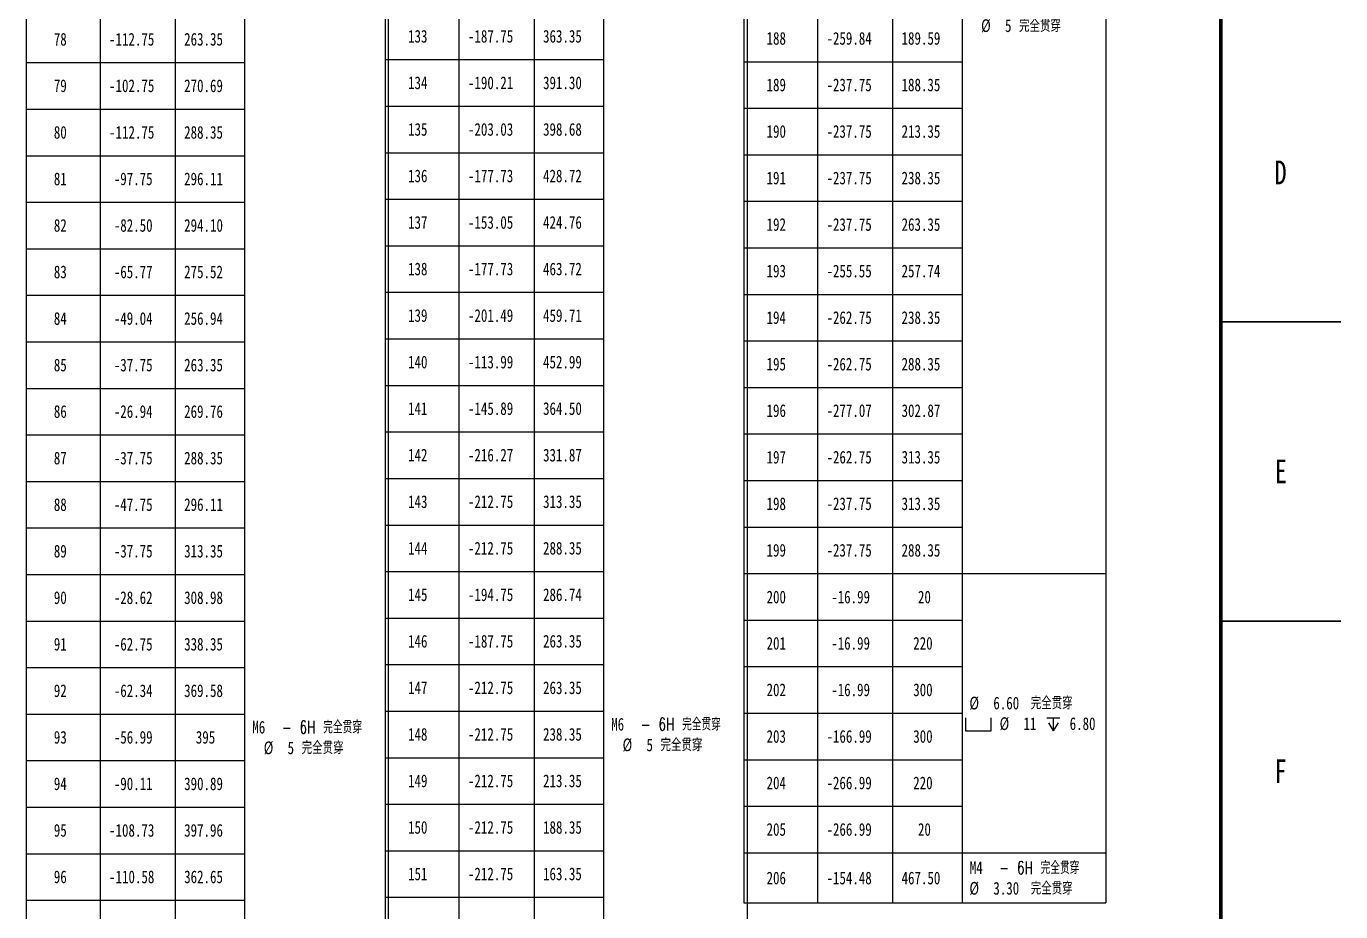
# Model space of a CAD drawing. Header units: millimetres. Extents: x 0 to 841, y 0 to 594.
# Drawn here: x 621.4 to 841, y 298.5 to 446.4 of the extents above; entities that cross this region are included whole.
import ezdxf

# ---------------------------------------------------------------- set-up
doc = ezdxf.new("R2010")
doc.units = ezdxf.units.MM
doc.layers.add('根据设置的颜色创建', color=7, linetype='Continuous', lineweight=25)
doc.styles.add('SLDTEXTSTYLE0', font='TXT', dxfattribs={"width": 0.75})
doc.styles.add('SLDTEXTSTYLE6', font='TXT', dxfattribs={"width": 0.75, "bigfont": 'bigfont'})
doc.styles.add('SLDTEXTSTYLE7', font='TXT', dxfattribs={"width": 0.694444, "bigfont": 'bigfont'})

# ---------------------------------------------------------------- blocks, each defined once
blk = doc.blocks.new('SW_SYMBOL_HOLE_SPOT')
at = {"layer": '根据设置的颜色创建', "color": 0}
for p, q in [((0, 875), (0, 75)), ((1600, 75), (1600, 875)), ((0, 75), (1600, 75))]:
    blk.add_line(p, q, dxfattribs=at)
blk = doc.blocks.new('SW_SYMBOL_HOLE_DEPTH')
at = {"layer": '根据设置的颜色创建', "color": 0}
for p, q in [((0, 875), (800, 875)), ((400, 875), (400, 75)), ((100, 555), (400, 75)), ((700, 555), (400, 75))]:
    blk.add_line(p, q, dxfattribs=at)
blk = doc.blocks.new('SW_TABLEANNOTATION_1')
at = {"layer": '根据设置的颜色创建', "color": 0}
for p, q in [((0, 0), (0, -11.05)), ((0, 0), (12.33, 0)), ((12.33, 0), (12.33, -11.05)), ((12.33, 0), (24.87, 0)), ((24.87, 0), (24.87, -11.05)), ((24.87, 0), (36.47, 0)), ((36.47, 0), (36.47, -11.05)), ((36.47, 0), (60.47, 0)), ((60.47, 0), (60.47, -11.05)), ((0, -11.05), (12.33, -11.05)), ((0, -11.05), (0, -18.82)), ((0, -11.05), (12.33, -11.05)), ((12.33, -11.05), (24.87, -11.05)), ((12.33, -11.05), (12.33, -18.82)), ((12.33, -11.05), (24.87, -11.05)), ((24.87, -11.05), (36.47, -11.05)), ((24.87, -11.05), (24.87, -18.82)), ((24.87, -11.05), (36.47, -11.05)), ((36.47, -11.05), (60.47, -11.05)), ((36.47, -11.05), (36.47, -18.82)), ((36.47, -11.05), (60.47, -11.05)), ((60.47, -11.05), (60.47, -18.82)), ((0, -18.82), (0, -26.6)), ((0, -18.82), (12.33, -18.82)), ((12.33, -18.82), (12.33, -26.6)), ((12.33, -18.82), (24.87, -18.82)), ((24.87, -18.82), (24.87, -26.6)), ((24.87, -18.82), (36.47, -18.82)), ((36.47, -18.82), (36.47, -26.6)), ((60.47, -18.82), (60.47, -26.6)), ((0, -26.6), (0, -34.37)), ((0, -26.6), (12.33, -26.6)), ((12.33, -26.6), (12.33, -34.37)), ((12.33, -26.6), (24.87, -26.6)), ((24.87, -26.6), (24.87, -34.37)), ((24.87, -26.6), (36.47, -26.6)), ((36.47, -26.6), (36.47, -34.37)), ((60.47, -26.6), (60.47, -34.37)), ((0, -34.37), (0, -42.14)), ((0, -34.37), (12.33, -34.37)), ((12.33, -34.37), (12.33, -42.14)), ((12.33, -34.37), (24.87, -34.37)), ((24.87, -34.37), (24.87, -42.14)), ((24.87, -34.37), (36.47, -34.37)), ((36.47, -34.37), (36.47, -42.14)), ((60.47, -34.37), (60.47, -42.14)), ((0, -42.14), (0, -49.91)), ((0, -42.14), (12.33, -42.14)), ((12.33, -42.14), (12.33, -49.91)), ((12.33, -42.14), (24.87, -42.14)), ((24.87, -42.14), (24.87, -49.91)), ((24.87, -42.14), (36.47, -42.14)), ((36.47, -42.14), (36.47, -49.91)), ((60.47, -42.14), (60.47, -49.91)), ((0, -49.91), (0, -57.69)), ((0, -49.91), (12.33, -49.91)), ((12.33, -49.91), (12.33, -57.69)), ((12.33, -49.91), (24.87, -49.91)), ((24.87, -49.91), (24.87, -57.69)), ((24.87, -49.91), (36.47, -49.91)), ((36.47, -49.91), (36.47, -57.69)), ((60.47, -49.91), (60.47, -57.69)), ((0, -57.69), (0, -65.46)), ((0, -57.69), (12.33, -57.69)), ((12.33, -57.69), (12.33, -65.46)), ((12.33, -57.69), (24.87, -57.69)), ((24.87, -57.69), (24.87, -65.46)), ((24.87, -57.69), (36.47, -57.69)), ((36.47, -57.69), (36.47, -65.46)), ((60.47, -57.69), (60.47, -65.46)), ((0, -65.46), (0, -73.23)), ((0, -65.46), (12.33, -65.46)), ((12.33, -65.46), (12.33, -73.23)), ((12.33, -65.46), (24.87, -65.46)), ((24.87, -65.46), (24.87, -73.23)), ((24.87, -65.46), (36.47, -65.46)), ((36.47, -65.46), (36.47, -73.23)), ((60.47, -65.46), (60.47, -73.23)), ((0, -73.23), (0, -81)), ((0, -73.23), (12.33, -73.23)), ((12.33, -73.23), (12.33, -81)), ((12.33, -73.23), (24.87, -73.23)), ((24.87, -73.23), (24.87, -81)), ((24.87, -73.23), (36.47, -73.23)), ((36.47, -73.23), (36.47, -81)), ((60.47, -73.23), (60.47, -81)), ((0, -81), (0, -88.78)), ((0, -81), (12.33, -81)), ((12.33, -81), (12.33, -88.78)), ((12.33, -81), (24.87, -81)), ((24.87, -81), (24.87, -88.78)), ((24.87, -81), (36.47, -81)), ((36.47, -81), (36.47, -88.78)), ((60.47, -81), (60.47, -88.78)), ((0, -88.78), (0, -96.55)), ((0, -88.78), (12.33, -88.78)), ((12.33, -88.78), (12.33, -96.55)), ((12.33, -88.78), (24.87, -88.78)), ((24.87, -88.78), (24.87, -96.55)), ((24.87, -88.78), (36.47, -88.78)), ((36.47, -88.78), (36.47, -96.55)), ((60.47, -88.78), (60.47, -96.55)), ((0, -96.55), (0, -104.32)), ((0, -96.55), (12.33, -96.55)), ((12.33, -96.55), (12.33, -104.32)), ((12.33, -96.55), (24.87, -96.55)), ((24.87, -96.55), (24.87, -104.32)), ((24.87, -96.55), (36.47, -96.55)), ((36.47, -96.55), (36.47, -104.32)), ((60.47, -96.55), (60.47, -104.32)), ((0, -104.32), (0, -112.09)), ((0, -104.32), (12.33, -104.32)), ((12.33, -104.32), (12.33, -112.09)), ((12.33, -104.32), (24.87, -104.32)), ((24.87, -104.32), (24.87, -112.09)), ((24.87, -104.32), (36.47, -104.32)), ((36.47, -104.32), (36.47, -112.09)), ((60.47, -104.32), (60.47, -112.09)), ((0, -112.09), (0, -119.86)), ((0, -112.09), (12.33, -112.09)), ((12.33, -112.09), (12.33, -119.86)), ((12.33, -112.09), (24.87, -112.09)), ((24.87, -112.09), (24.87, -119.86)), ((24.87, -112.09), (36.47, -112.09)), ((36.47, -112.09), (36.47, -119.86)), ((60.47, -112.09), (60.47, -119.86)), ((0, -119.86), (0, -127.64)), ((0, -119.86), (12.33, -119.86)), ((12.33, -119.86), (12.33, -127.64)), ((12.33, -119.86), (24.87, -119.86)), ((24.87, -119.86), (24.87, -127.64)), ((24.87, -119.86), (36.47, -119.86)), ((36.47, -119.86), (36.47, -127.64)), ((60.47, -119.86), (60.47, -127.64)), ((0, -127.64), (0, -135.41)), ((0, -127.64), (12.33, -127.64)), ((12.33, -127.64), (12.33, -135.41)), ((12.33, -127.64), (24.87, -127.64)), ((24.87, -127.64), (24.87, -135.41)), ((24.87, -127.64), (36.47, -127.64)), ((36.47, -127.64), (36.47, -135.41)), ((60.47, -127.64), (60.47, -135.41)), ((0, -135.41), (0, -143.18)), ((0, -135.41), (12.33, -135.41)), ((12.33, -135.41), (12.33, -143.18)), ((12.33, -135.41), (24.87, -135.41)), ((24.87, -135.41), (24.87, -143.18)), ((24.87, -135.41), (36.47, -135.41)), ((36.47, -135.41), (36.47, -143.18)), ((60.47, -135.41), (60.47, -143.18)), ((0, -143.18), (0, -150.95)), ((0, -143.18), (12.33, -143.18)), ((12.33, -143.18), (12.33, -150.95)), ((12.33, -143.18), (24.87, -143.18)), ((24.87, -143.18), (24.87, -150.95)), ((24.87, -143.18), (36.47, -143.18)), ((36.47, -143.18), (36.47, -150.95)), ((60.47, -143.18), (60.47, -150.95)), ((0, -150.95), (0, -158.73)), ((0, -150.95), (12.33, -150.95)), ((12.33, -150.95), (12.33, -158.73)), ((12.33, -150.95), (24.87, -150.95)), ((24.87, -150.95), (24.87, -158.73)), ((24.87, -150.95), (36.47, -150.95)), ((36.47, -150.95), (36.47, -158.73)), ((60.47, -150.95), (60.47, -158.73)), ((0, -158.73), (0, -166.5)), ((0, -158.73), (12.33, -158.73)), ((12.33, -158.73), (12.33, -166.5)), ((12.33, -158.73), (24.87, -158.73)), ((24.87, -158.73), (24.87, -166.5)), ((24.87, -158.73), (36.47, -158.73)), ((36.47, -158.73), (36.47, -166.5)), ((60.47, -158.73), (60.47, -166.5)), ((0, -166.5), (0, -174.27)), ((0, -166.5), (12.33, -166.5)), ((12.33, -166.5), (12.33, -174.27)), ((12.33, -166.5), (24.87, -166.5)), ((24.87, -166.5), (24.87, -174.27)), ((24.87, -166.5), (36.47, -166.5)), ((36.47, -166.5), (36.47, -174.27)), ((60.47, -166.5), (60.47, -174.27)), ((0, -174.27), (0, -182.04)), ((0, -174.27), (12.33, -174.27)), ((12.33, -174.27), (12.33, -182.04)), ((12.33, -174.27), (24.87, -174.27)), ((24.87, -174.27), (24.87, -182.04)), ((24.87, -174.27), (36.47, -174.27)), ((36.47, -174.27), (36.47, -182.04)), ((60.47, -174.27), (60.47, -182.04)), ((0, -182.04), (0, -189.82)), ((0, -182.04), (12.33, -182.04)), ((12.33, -182.04), (12.33, -189.82)), ((12.33, -182.04), (24.87, -182.04)), ((24.87, -182.04), (24.87, -189.82)), ((24.87, -182.04), (36.47, -182.04)), ((36.47, -182.04), (36.47, -189.82)), ((60.47, -182.04), (60.47, -189.82)), ((0, -189.82), (0, -197.59)), ((0, -189.82), (12.33, -189.82)), ((12.33, -189.82), (12.33, -197.59)), ((12.33, -189.82), (24.87, -189.82)), ((24.87, -189.82), (24.87, -197.59)), ((24.87, -189.82), (36.47, -189.82)), ((36.47, -189.82), (36.47, -197.59)), ((60.47, -189.82), (60.47, -197.59)), ((0, -197.59), (0, -205.36)), ((0, -197.59), (12.33, -197.59)), ((12.33, -197.59), (12.33, -205.36)), ((12.33, -197.59), (24.87, -197.59)), ((24.87, -197.59), (24.87, -205.36)), ((24.87, -197.59), (36.47, -197.59)), ((36.47, -197.59), (36.47, -205.36)), ((36.47, -197.59), (60.47, -197.59)), ((36.47, -197.59), (60.47, -197.59)), ((60.47, -197.59), (60.47, -205.36)), ((0, -205.36), (0, -213.13)), ((0, -205.36), (12.33, -205.36)), ((12.33, -205.36), (12.33, -213.13)), ((12.33, -205.36), (24.87, -205.36)), ((24.87, -205.36), (24.87, -213.13)), ((24.87, -205.36), (36.47, -205.36)), ((36.47, -205.36), (36.47, -213.13)), ((60.47, -205.36), (60.47, -213.13)), ((0, -213.13), (0, -220.91)), ((0, -213.13), (12.33, -213.13)), ((12.33, -213.13), (12.33, -220.91)), ((12.33, -213.13), (24.87, -213.13)), ((24.87, -213.13), (24.87, -220.91)), ((24.87, -213.13), (36.47, -213.13)), ((36.47, -213.13), (36.47, -220.91)), ((60.47, -213.13), (60.47, -220.91)), ((0, -220.91), (0, -228.68)), ((0, -220.91), (12.33, -220.91)), ((12.33, -220.91), (12.33, -228.68)), ((12.33, -220.91), (24.87, -220.91)), ((24.87, -220.91), (24.87, -228.68)), ((24.87, -220.91), (36.47, -220.91)), ((36.47, -220.91), (36.47, -228.68)), ((60.47, -220.91), (60.47, -228.68)), ((0, -228.68), (0, -236.45)), ((0, -228.68), (12.33, -228.68)), ((12.33, -228.68), (12.33, -236.45)), ((12.33, -228.68), (24.87, -228.68)), ((24.87, -228.68), (24.87, -236.45)), ((24.87, -228.68), (36.47, -228.68)), ((36.47, -228.68), (36.47, -236.45)), ((60.47, -228.68), (60.47, -236.45)), ((0, -236.45), (0, -244.22)), ((0, -236.45), (12.33, -236.45)), ((12.33, -236.45), (12.33, -244.22)), ((12.33, -236.45), (24.87, -236.45)), ((24.87, -236.45), (24.87, -244.22)), ((24.87, -236.45), (36.47, -236.45)), ((36.47, -236.45), (36.47, -244.22)), ((60.47, -236.45), (60.47, -244.22)), ((0, -244.22), (0, -252.58)), ((0, -244.22), (12.33, -244.22)), ((12.33, -244.22), (12.33, -252.58)), ((12.33, -244.22), (24.87, -244.22)), ((24.87, -244.22), (24.87, -252.58)), ((24.87, -244.22), (36.47, -244.22)), ((36.47, -244.22), (36.47, -252.58)), ((36.47, -244.22), (60.47, -244.22)), ((60.47, -244.22), (60.47, -252.58)), ((0, -252.58), (12.33, -252.58)), ((12.33, -252.58), (24.87, -252.58)), ((24.87, -252.58), (36.47, -252.58)), ((36.47, -252.58), (60.47, -252.58))]:
    blk.add_line(p, q, dxfattribs=at)
at = {"layer": '根据设置的颜色创建', "color": 0, "xscale": 0.0027037109375, "yscale": 0.0027037109375, "zscale": 0.0027037109375}
for name, p in [('SW_SYMBOL_HOLE_SPOT', (37.03, -224.03)), ('SW_SYMBOL_HOLE_DEPTH', (50.63, -224.03))]:
    blk.add_blockref(name, p, dxfattribs=at)
at = {"layer": '根据设置的颜色创建', "color": 0, "attachment_point": 1}
for s, insert, char_height, style in [('X', (17.18, -1.26), 3.5, 'SLDTEXTSTYLE0'), ('Y', (29.29, -1.26), 3.5, 'SLDTEXTSTYLE0'), ('标签', (1.5, -3.52), 3.5, 'SLDTEXTSTYLE6'), ('大小', (43.8, -3.52), 3.5, 'SLDTEXTSTYLE6'), ('位置', (13.94, -5.78), 3.5, 'SLDTEXTSTYLE6'), ('位置', (26, -5.78), 3.5, 'SLDTEXTSTYLE6'), ('176', (3.82, -13.9), 2.117, 'SLDTEXTSTYLE0'), ('-237.75', (13.83, -13.9), 2.117, 'SLDTEXTSTYLE0'), ('63.35', (27.15, -13.9), 2.117, 'SLDTEXTSTYLE0'), ('177', (3.82, -21.64), 2.117, 'SLDTEXTSTYLE0'), ('-212.75', (13.83, -21.64), 2.117, 'SLDTEXTSTYLE0'), ('63.35', (27.15, -21.64), 2.117, 'SLDTEXTSTYLE0'), ('178', (3.82, -29.41), 2.117, 'SLDTEXTSTYLE0'), ('-262.75', (13.83, -29.41), 2.117, 'SLDTEXTSTYLE0'), ('63.35', (27.15, -29.41), 2.117, 'SLDTEXTSTYLE0'), ('179', (3.82, -37.18), 2.117, 'SLDTEXTSTYLE0'), ('-262.75', (13.83, -37.18), 2.117, 'SLDTEXTSTYLE0'), ('38.35', (27.15, -37.18), 2.117, 'SLDTEXTSTYLE0'), ('180', (3.82, -44.95), 2.117, 'SLDTEXTSTYLE0'), ('-237.75', (13.83, -44.95), 2.117, 'SLDTEXTSTYLE0'), ('13.35', (27.15, -44.95), 2.117, 'SLDTEXTSTYLE0'), ('181', (3.82, -52.72), 2.117, 'SLDTEXTSTYLE0'), ('-212.75', (13.83, -52.72), 2.117, 'SLDTEXTSTYLE0'), ('13.35', (27.15, -52.72), 2.117, 'SLDTEXTSTYLE0'), ('182', (3.82, -60.5), 2.117, 'SLDTEXTSTYLE0'), ('-187.75', (13.83, -60.5), 2.117, 'SLDTEXTSTYLE0'), ('113.35', (26.37, -60.5), 2.117, 'SLDTEXTSTYLE0'), ('183', (3.82, -68.27), 2.117, 'SLDTEXTSTYLE0'), ('-187.75', (13.83, -68.27), 2.117, 'SLDTEXTSTYLE0'), ('138.35', (26.37, -68.27), 2.117, 'SLDTEXTSTYLE0'), ('184', (3.82, -76.04), 2.117, 'SLDTEXTSTYLE0'), ('-237.75', (13.83, -76.04), 2.117, 'SLDTEXTSTYLE0'), ('138.35', (26.37, -76.04), 2.117, 'SLDTEXTSTYLE0'), ('185', (3.82, -83.81), 2.117, 'SLDTEXTSTYLE0'), ('-237.75', (13.83, -83.81), 2.117, 'SLDTEXTSTYLE0'), ('163.35', (26.37, -83.81), 2.117, 'SLDTEXTSTYLE0'), ('186', (3.82, -91.59), 2.117, 'SLDTEXTSTYLE0'), ('-262.75', (13.83, -91.59), 2.117, 'SLDTEXTSTYLE0'), ('163.35', (26.37, -91.59), 2.117, 'SLDTEXTSTYLE0'), ('187', (3.82, -99.36), 2.117, 'SLDTEXTSTYLE0'), ('-262.75', (13.83, -99.36), 2.117, 'SLDTEXTSTYLE0'), ('138.35', (26.37, -99.36), 2.117, 'SLDTEXTSTYLE0'), ('M6', (37.76, -101.56), 2.117, 'SLDTEXTSTYLE0'), ('- 6H 完全贯穿', (42.7, -101.56), 2.117, 'SLDTEXTSTYLE7'), ('%%c', (39.66, -105.01), 2.117, 'SLDTEXTSTYLE0'), ('5', (43.65, -105.01), 2.12, 'SLDTEXTSTYLE0'), ('完全贯穿', (46, -105.01), 2.117, 'SLDTEXTSTYLE6'), ('188', (3.82, -107.13), 2.117, 'SLDTEXTSTYLE0'), ('-259.84', (13.83, -107.13), 2.117, 'SLDTEXTSTYLE0'), ('189.59', (26.37, -107.13), 2.117, 'SLDTEXTSTYLE0'), ('189', (3.82, -114.9), 2.117, 'SLDTEXTSTYLE0'), ('-237.75', (13.83, -114.9), 2.117, 'SLDTEXTSTYLE0'), ('188.35', (26.37, -114.9), 2.117, 'SLDTEXTSTYLE0'), ('190', (3.82, -122.68), 2.117, 'SLDTEXTSTYLE0'), ('-237.75', (13.83, -122.68), 2.117, 'SLDTEXTSTYLE0'), ('213.35', (26.37, -122.68), 2.117, 'SLDTEXTSTYLE0'), ('191', (3.82, -130.45), 2.117, 'SLDTEXTSTYLE0'), ('-237.75', (13.83, -130.45), 2.117, 'SLDTEXTSTYLE0'), ('238.35', (26.37, -130.45), 2.117, 'SLDTEXTSTYLE0'), ('192', (3.82, -138.22), 2.117, 'SLDTEXTSTYLE0'), ('-237.75', (13.83, -138.22), 2.117, 'SLDTEXTSTYLE0'), ('263.35', (26.37, -138.22), 2.117, 'SLDTEXTSTYLE0'), ('193', (3.82, -145.99), 2.117, 'SLDTEXTSTYLE0'), ('-255.55', (13.83, -145.99), 2.117, 'SLDTEXTSTYLE0'), ('257.74', (26.37, -145.99), 2.117, 'SLDTEXTSTYLE0'), ('194', (3.82, -153.77), 2.117, 'SLDTEXTSTYLE0'), ('-262.75', (13.83, -153.77), 2.117, 'SLDTEXTSTYLE0'), ('238.35', (26.37, -153.77), 2.117, 'SLDTEXTSTYLE0'), ('195', (3.82, -161.54), 2.117, 'SLDTEXTSTYLE0'), ('-262.75', (13.83, -161.54), 2.117, 'SLDTEXTSTYLE0'), ('288.35', (26.37, -161.54), 2.117, 'SLDTEXTSTYLE0'), ('196', (3.82, -169.31), 2.117, 'SLDTEXTSTYLE0'), ('-277.07', (13.83, -169.31), 2.117, 'SLDTEXTSTYLE0'), ('302.87', (26.37, -169.31), 2.117, 'SLDTEXTSTYLE0'), ('197', (3.82, -177.08), 2.117, 'SLDTEXTSTYLE0'), ('-262.75', (13.83, -177.08), 2.117, 'SLDTEXTSTYLE0'), ('313.35', (26.37, -177.08), 2.117, 'SLDTEXTSTYLE0'), ('198', (3.82, -184.86), 2.117, 'SLDTEXTSTYLE0'), ('-237.75', (13.83, -184.86), 2.117, 'SLDTEXTSTYLE0'), ('313.35', (26.37, -184.86), 2.117, 'SLDTEXTSTYLE0'), ('199', (3.82, -192.63), 2.117, 'SLDTEXTSTYLE0'), ('-237.75', (13.83, -192.63), 2.117, 'SLDTEXTSTYLE0'), ('288.35', (26.37, -192.63), 2.117, 'SLDTEXTSTYLE0'), ('200', (3.82, -200.44), 2.117, 'SLDTEXTSTYLE0'), ('-16.99', (14.62, -200.44), 2.117, 'SLDTEXTSTYLE0'), ('20', (29.11, -200.44), 2.117, 'SLDTEXTSTYLE0'), ('201', (3.82, -208.17), 2.117, 'SLDTEXTSTYLE0'), ('-16.99', (14.62, -208.17), 2.117, 'SLDTEXTSTYLE0'), ('220', (28.32, -208.17), 2.117, 'SLDTEXTSTYLE0'), ('202', (3.82, -215.94), 2.117, 'SLDTEXTSTYLE0'), ('-16.99', (14.62, -215.94), 2.117, 'SLDTEXTSTYLE0'), ('300', (28.32, -215.94), 2.117, 'SLDTEXTSTYLE0'), ('%%c', (37.71, -218.15), 2.117, 'SLDTEXTSTYLE0'), ('6.60', (41.7, -218.15), 2.117, 'SLDTEXTSTYLE0'), ('完全贯穿', (47.95, -218.15), 2.117, 'SLDTEXTSTYLE6'), ('%%c', (42.75, -221.59), 2.117, 'SLDTEXTSTYLE0'), ('11', (46.74, -221.59), 2.117, 'SLDTEXTSTYLE0'), ('6.80', (54.45, -221.59), 2.117, 'SLDTEXTSTYLE0'), ('203', (3.82, -223.72), 2.117, 'SLDTEXTSTYLE0'), ('-166.99', (13.83, -223.72), 2.117, 'SLDTEXTSTYLE0'), ('300', (28.32, -223.72), 2.117, 'SLDTEXTSTYLE0'), ('204', (3.82, -231.49), 2.117, 'SLDTEXTSTYLE0'), ('-266.99', (13.83, -231.49), 2.117, 'SLDTEXTSTYLE0'), ('220', (28.32, -231.49), 2.117, 'SLDTEXTSTYLE0'), ('205', (3.82, -239.26), 2.117, 'SLDTEXTSTYLE0'), ('-266.99', (13.83, -239.26), 2.117, 'SLDTEXTSTYLE0'), ('20', (29.11, -239.26), 2.117, 'SLDTEXTSTYLE0'), ('M4', (37.76, -245.65), 2.117, 'SLDTEXTSTYLE0'), ('- 6H 完全贯穿', (42.7, -245.65), 2.117, 'SLDTEXTSTYLE7'), ('206', (3.82, -247.37), 2.117, 'SLDTEXTSTYLE0'), ('-154.48', (13.83, -247.37), 2.117, 'SLDTEXTSTYLE0'), ('467.50', (26.37, -247.37), 2.117, 'SLDTEXTSTYLE0'), ('%%c', (37.71, -249.09), 2.117, 'SLDTEXTSTYLE0'), ('3.30', (41.7, -249.09), 2.117, 'SLDTEXTSTYLE0'), ('完全贯穿', (47.95, -249.09), 2.117, 'SLDTEXTSTYLE6')]:
    blk.add_mtext(s, dxfattribs=dict(at, insert=insert, char_height=char_height, style=style))
blk = doc.blocks.new('SW_TABLEANNOTATION_2')
at = {"layer": '根据设置的颜色创建', "color": 0}
for p, q in [((0, -104.32), (0, -112.09)), ((12.33, -104.32), (12.33, -112.09)), ((24.87, -104.32), (24.87, -112.09)), ((36.47, -104.32), (36.47, -112.09)), ((60.47, -104.32), (60.47, -112.09)), ((0, -112.09), (0, -119.86)), ((0, -112.09), (12.33, -112.09)), ((12.33, -112.09), (12.33, -119.86)), ((12.33, -112.09), (24.87, -112.09)), ((24.87, -112.09), (24.87, -119.86)), ((24.87, -112.09), (36.47, -112.09)), ((36.47, -112.09), (36.47, -119.86)), ((60.47, -112.09), (60.47, -119.86)), ((0, -119.86), (0, -127.64)), ((0, -119.86), (12.33, -119.86)), ((12.33, -119.86), (12.33, -127.64)), ((12.33, -119.86), (24.87, -119.86)), ((24.87, -119.86), (24.87, -127.64)), ((24.87, -119.86), (36.47, -119.86)), ((36.47, -119.86), (36.47, -127.64)), ((60.47, -119.86), (60.47, -127.64)), ((0, -127.64), (0, -135.41)), ((0, -127.64), (12.33, -127.64)), ((12.33, -127.64), (12.33, -135.41)), ((12.33, -127.64), (24.87, -127.64)), ((24.87, -127.64), (24.87, -135.41)), ((24.87, -127.64), (36.47, -127.64)), ((36.47, -127.64), (36.47, -135.41)), ((60.47, -127.64), (60.47, -135.41)), ((0, -135.41), (0, -143.18)), ((0, -135.41), (12.33, -135.41)), ((12.33, -135.41), (12.33, -143.18)), ((12.33, -135.41), (24.87, -135.41)), ((24.87, -135.41), (24.87, -143.18)), ((24.87, -135.41), (36.47, -135.41)), ((36.47, -135.41), (36.47, -143.18)), ((60.47, -135.41), (60.47, -143.18)), ((0, -143.18), (0, -150.95)), ((0, -143.18), (12.33, -143.18)), ((12.33, -143.18), (12.33, -150.95)), ((12.33, -143.18), (24.87, -143.18)), ((24.87, -143.18), (24.87, -150.95)), ((24.87, -143.18), (36.47, -143.18)), ((36.47, -143.18), (36.47, -150.95)), ((60.47, -143.18), (60.47, -150.95)), ((0, -150.95), (0, -158.73)), ((0, -150.95), (12.33, -150.95)), ((12.33, -150.95), (12.33, -158.73)), ((12.33, -150.95), (24.87, -150.95)), ((24.87, -150.95), (24.87, -158.73)), ((24.87, -150.95), (36.47, -150.95)), ((36.47, -150.95), (36.47, -158.73)), ((60.47, -150.95), (60.47, -158.73)), ((0, -158.73), (0, -166.5)), ((0, -158.73), (12.33, -158.73)), ((12.33, -158.73), (12.33, -166.5)), ((12.33, -158.73), (24.87, -158.73)), ((24.87, -158.73), (24.87, -166.5)), ((24.87, -158.73), (36.47, -158.73)), ((36.47, -158.73), (36.47, -166.5)), ((60.47, -158.73), (60.47, -166.5)), ((0, -166.5), (0, -174.27)), ((0, -166.5), (12.33, -166.5)), ((12.33, -166.5), (12.33, -174.27)), ((12.33, -166.5), (24.87, -166.5)), ((24.87, -166.5), (24.87, -174.27)), ((24.87, -166.5), (36.47, -166.5)), ((36.47, -166.5), (36.47, -174.27)), ((60.47, -166.5), (60.47, -174.27)), ((0, -174.27), (0, -182.04)), ((0, -174.27), (12.33, -174.27)), ((12.33, -174.27), (12.33, -182.04)), ((12.33, -174.27), (24.87, -174.27)), ((24.87, -174.27), (24.87, -182.04)), ((24.87, -174.27), (36.47, -174.27)), ((36.47, -174.27), (36.47, -182.04)), ((60.47, -174.27), (60.47, -182.04)), ((0, -182.04), (0, -189.82)), ((0, -182.04), (12.33, -182.04)), ((12.33, -182.04), (12.33, -189.82)), ((12.33, -182.04), (24.87, -182.04)), ((24.87, -182.04), (24.87, -189.82)), ((24.87, -182.04), (36.47, -182.04)), ((36.47, -182.04), (36.47, -189.82)), ((60.47, -182.04), (60.47, -189.82)), ((0, -189.82), (0, -197.59)), ((0, -189.82), (12.33, -189.82)), ((12.33, -189.82), (12.33, -197.59)), ((12.33, -189.82), (24.87, -189.82)), ((24.87, -189.82), (24.87, -197.59)), ((24.87, -189.82), (36.47, -189.82)), ((36.47, -189.82), (36.47, -197.59)), ((60.47, -189.82), (60.47, -197.59)), ((0, -197.59), (0, -205.36)), ((0, -197.59), (12.33, -197.59)), ((12.33, -197.59), (12.33, -205.36)), ((12.33, -197.59), (24.87, -197.59)), ((24.87, -197.59), (24.87, -205.36)), ((24.87, -197.59), (36.47, -197.59)), ((36.47, -197.59), (36.47, -205.36)), ((60.47, -197.59), (60.47, -205.36)), ((0, -205.36), (0, -213.13)), ((0, -205.36), (12.33, -205.36)), ((12.33, -205.36), (12.33, -213.13)), ((12.33, -205.36), (24.87, -205.36)), ((24.87, -205.36), (24.87, -213.13)), ((24.87, -205.36), (36.47, -205.36)), ((36.47, -205.36), (36.47, -213.13)), ((60.47, -205.36), (60.47, -213.13)), ((0, -213.13), (0, -220.91)), ((0, -213.13), (12.33, -213.13)), ((12.33, -213.13), (12.33, -220.91)), ((12.33, -213.13), (24.87, -213.13)), ((24.87, -213.13), (24.87, -220.91)), ((24.87, -213.13), (36.47, -213.13)), ((36.47, -213.13), (36.47, -220.91)), ((60.47, -213.13), (60.47, -220.91)), ((0, -220.91), (0, -228.68)), ((0, -220.91), (12.33, -220.91)), ((12.33, -220.91), (12.33, -228.68)), ((12.33, -220.91), (24.87, -220.91)), ((24.87, -220.91), (24.87, -228.68)), ((24.87, -220.91), (36.47, -220.91)), ((36.47, -220.91), (36.47, -228.68)), ((60.47, -220.91), (60.47, -228.68)), ((0, -228.68), (0, -236.45)), ((0, -228.68), (12.33, -228.68)), ((12.33, -228.68), (12.33, -236.45)), ((12.33, -228.68), (24.87, -228.68)), ((24.87, -228.68), (24.87, -236.45)), ((24.87, -228.68), (36.47, -228.68)), ((36.47, -228.68), (36.47, -236.45)), ((60.47, -228.68), (60.47, -236.45)), ((0, -236.45), (0, -244.22)), ((0, -236.45), (12.33, -236.45)), ((12.33, -236.45), (12.33, -244.22)), ((12.33, -236.45), (24.87, -236.45)), ((24.87, -236.45), (24.87, -244.22)), ((24.87, -236.45), (36.47, -236.45)), ((36.47, -236.45), (36.47, -244.22)), ((60.47, -236.45), (60.47, -244.22)), ((0, -244.22), (0, -252)), ((0, -244.22), (12.33, -244.22)), ((12.33, -244.22), (12.33, -252)), ((12.33, -244.22), (24.87, -244.22)), ((24.87, -244.22), (24.87, -252)), ((24.87, -244.22), (36.47, -244.22)), ((36.47, -244.22), (36.47, -252)), ((60.47, -244.22), (60.47, -252)), ((0, -252), (0, -259.77)), ((0, -252), (12.33, -252)), ((12.33, -252), (12.33, -259.77)), ((12.33, -252), (24.87, -252)), ((24.87, -252), (24.87, -259.77)), ((24.87, -252), (36.47, -252)), ((36.47, -252), (36.47, -259.77)), ((60.47, -252), (60.47, -259.77))]:
    blk.add_line(p, q, dxfattribs=at)
at = {"layer": '根据设置的颜色创建', "color": 0, "attachment_point": 1}
for s, insert, char_height, style in [('78', (4.6, -107.13), 2.117, 'SLDTEXTSTYLE0'), ('-112.75', (13.83, -107.13), 2.117, 'SLDTEXTSTYLE0'), ('263.35', (26.37, -107.13), 2.117, 'SLDTEXTSTYLE0'), ('79', (4.6, -114.9), 2.117, 'SLDTEXTSTYLE0'), ('-102.75', (13.83, -114.9), 2.117, 'SLDTEXTSTYLE0'), ('270.69', (26.37, -114.9), 2.117, 'SLDTEXTSTYLE0'), ('80', (4.6, -122.68), 2.117, 'SLDTEXTSTYLE0'), ('-112.75', (13.83, -122.68), 2.117, 'SLDTEXTSTYLE0'), ('288.35', (26.37, -122.68), 2.117, 'SLDTEXTSTYLE0'), ('81', (4.6, -130.45), 2.117, 'SLDTEXTSTYLE0'), ('-97.75', (14.62, -130.45), 2.117, 'SLDTEXTSTYLE0'), ('296.11', (26.37, -130.45), 2.117, 'SLDTEXTSTYLE0'), ('82', (4.6, -138.22), 2.117, 'SLDTEXTSTYLE0'), ('-82.50', (14.62, -138.22), 2.117, 'SLDTEXTSTYLE0'), ('294.10', (26.37, -138.22), 2.117, 'SLDTEXTSTYLE0'), ('83', (4.6, -145.99), 2.117, 'SLDTEXTSTYLE0'), ('-65.77', (14.62, -145.99), 2.117, 'SLDTEXTSTYLE0'), ('275.52', (26.37, -145.99), 2.117, 'SLDTEXTSTYLE0'), ('84', (4.6, -153.77), 2.117, 'SLDTEXTSTYLE0'), ('-49.04', (14.62, -153.77), 2.117, 'SLDTEXTSTYLE0'), ('256.94', (26.37, -153.77), 2.117, 'SLDTEXTSTYLE0'), ('85', (4.6, -161.54), 2.117, 'SLDTEXTSTYLE0'), ('-37.75', (14.62, -161.54), 2.117, 'SLDTEXTSTYLE0'), ('263.35', (26.37, -161.54), 2.117, 'SLDTEXTSTYLE0'), ('86', (4.6, -169.31), 2.117, 'SLDTEXTSTYLE0'), ('-26.94', (14.62, -169.31), 2.117, 'SLDTEXTSTYLE0'), ('269.76', (26.37, -169.31), 2.117, 'SLDTEXTSTYLE0'), ('87', (4.6, -177.08), 2.117, 'SLDTEXTSTYLE0'), ('-37.75', (14.62, -177.08), 2.117, 'SLDTEXTSTYLE0'), ('288.35', (26.37, -177.08), 2.117, 'SLDTEXTSTYLE0'), ('88', (4.6, -184.86), 2.117, 'SLDTEXTSTYLE0'), ('-47.75', (14.62, -184.86), 2.117, 'SLDTEXTSTYLE0'), ('296.11', (26.37, -184.86), 2.117, 'SLDTEXTSTYLE0'), ('89', (4.6, -192.63), 2.117, 'SLDTEXTSTYLE0'), ('-37.75', (14.62, -192.63), 2.117, 'SLDTEXTSTYLE0'), ('313.35', (26.37, -192.63), 2.117, 'SLDTEXTSTYLE0'), ('90', (4.6, -200.4), 2.117, 'SLDTEXTSTYLE0'), ('-28.62', (14.62, -200.4), 2.117, 'SLDTEXTSTYLE0'), ('308.98', (26.37, -200.4), 2.117, 'SLDTEXTSTYLE0'), ('91', (4.6, -208.17), 2.117, 'SLDTEXTSTYLE0'), ('-62.75', (14.62, -208.17), 2.117, 'SLDTEXTSTYLE0'), ('338.35', (26.37, -208.17), 2.117, 'SLDTEXTSTYLE0'), ('92', (4.6, -215.94), 2.117, 'SLDTEXTSTYLE0'), ('-62.34', (14.62, -215.94), 2.117, 'SLDTEXTSTYLE0'), ('369.58', (26.37, -215.94), 2.117, 'SLDTEXTSTYLE0'), ('93', (4.6, -223.72), 2.117, 'SLDTEXTSTYLE0'), ('-56.99', (14.62, -223.72), 2.117, 'SLDTEXTSTYLE0'), ('395', (28.32, -223.72), 2.117, 'SLDTEXTSTYLE0'), ('M6', (37.76, -222.03), 2.117, 'SLDTEXTSTYLE0'), ('- 6H 完全贯穿', (42.7, -222.03), 2.117, 'SLDTEXTSTYLE7'), ('%%c', (39.66, -225.48), 2.117, 'SLDTEXTSTYLE0'), ('5', (43.65, -225.48), 2.12, 'SLDTEXTSTYLE0'), ('完全贯穿', (46, -225.48), 2.117, 'SLDTEXTSTYLE6'), ('94', (4.6, -231.49), 2.117, 'SLDTEXTSTYLE0'), ('-90.11', (14.62, -231.49), 2.117, 'SLDTEXTSTYLE0'), ('390.89', (26.37, -231.49), 2.117, 'SLDTEXTSTYLE0'), ('95', (4.6, -239.26), 2.117, 'SLDTEXTSTYLE0'), ('-108.73', (13.83, -239.26), 2.117, 'SLDTEXTSTYLE0'), ('397.96', (26.37, -239.26), 2.117, 'SLDTEXTSTYLE0'), ('96', (4.6, -247.03), 2.117, 'SLDTEXTSTYLE0'), ('-110.58', (13.83, -247.03), 2.117, 'SLDTEXTSTYLE0'), ('362.65', (26.37, -247.03), 2.117, 'SLDTEXTSTYLE0')]:
    blk.add_mtext(s, dxfattribs=dict(at, insert=insert, char_height=char_height, style=style))
blk = doc.blocks.new('SW_TABLEANNOTATION_3')
at = {"layer": '根据设置的颜色创建', "color": 0}
for p, q in [((0, -104.32), (0, -112.09)), ((12.33, -104.32), (12.33, -112.09)), ((24.87, -104.32), (24.87, -112.09)), ((36.47, -104.32), (36.47, -112.09)), ((60.47, -104.32), (60.47, -112.09)), ((0, -112.09), (0, -119.86)), ((0, -112.09), (12.33, -112.09)), ((12.33, -112.09), (12.33, -119.86)), ((12.33, -112.09), (24.87, -112.09)), ((24.87, -112.09), (24.87, -119.86)), ((24.87, -112.09), (36.47, -112.09)), ((36.47, -112.09), (36.47, -119.86)), ((60.47, -112.09), (60.47, -119.86)), ((0, -119.86), (0, -127.64)), ((0, -119.86), (12.33, -119.86)), ((12.33, -119.86), (12.33, -127.64)), ((12.33, -119.86), (24.87, -119.86)), ((24.87, -119.86), (24.87, -127.64)), ((24.87, -119.86), (36.47, -119.86)), ((36.47, -119.86), (36.47, -127.64)), ((60.47, -119.86), (60.47, -127.64)), ((0, -127.64), (0, -135.41)), ((0, -127.64), (12.33, -127.64)), ((12.33, -127.64), (12.33, -135.41)), ((12.33, -127.64), (24.87, -127.64)), ((24.87, -127.64), (24.87, -135.41)), ((24.87, -127.64), (36.47, -127.64)), ((36.47, -127.64), (36.47, -135.41)), ((60.47, -127.64), (60.47, -135.41)), ((0, -135.41), (0, -143.18)), ((0, -135.41), (12.33, -135.41)), ((12.33, -135.41), (12.33, -143.18)), ((12.33, -135.41), (24.87, -135.41)), ((24.87, -135.41), (24.87, -143.18)), ((24.87, -135.41), (36.47, -135.41)), ((36.47, -135.41), (36.47, -143.18)), ((60.47, -135.41), (60.47, -143.18)), ((0, -143.18), (0, -150.95)), ((0, -143.18), (12.33, -143.18)), ((12.33, -143.18), (12.33, -150.95)), ((12.33, -143.18), (24.87, -143.18)), ((24.87, -143.18), (24.87, -150.95)), ((24.87, -143.18), (36.47, -143.18)), ((36.47, -143.18), (36.47, -150.95)), ((60.47, -143.18), (60.47, -150.95)), ((0, -150.95), (0, -158.73)), ((0, -150.95), (12.33, -150.95)), ((12.33, -150.95), (12.33, -158.73)), ((12.33, -150.95), (24.87, -150.95)), ((24.87, -150.95), (24.87, -158.73)), ((24.87, -150.95), (36.47, -150.95)), ((36.47, -150.95), (36.47, -158.73)), ((60.47, -150.95), (60.47, -158.73)), ((0, -158.73), (0, -166.5)), ((0, -158.73), (12.33, -158.73)), ((12.33, -158.73), (12.33, -166.5)), ((12.33, -158.73), (24.87, -158.73)), ((24.87, -158.73), (24.87, -166.5)), ((24.87, -158.73), (36.47, -158.73)), ((36.47, -158.73), (36.47, -166.5)), ((60.47, -158.73), (60.47, -166.5)), ((0, -166.5), (0, -174.27)), ((0, -166.5), (12.33, -166.5)), ((12.33, -166.5), (12.33, -174.27)), ((12.33, -166.5), (24.87, -166.5)), ((24.87, -166.5), (24.87, -174.27)), ((24.87, -166.5), (36.47, -166.5)), ((36.47, -166.5), (36.47, -174.27)), ((60.47, -166.5), (60.47, -174.27)), ((0, -174.27), (0, -182.04)), ((0, -174.27), (12.33, -174.27)), ((12.33, -174.27), (12.33, -182.04)), ((12.33, -174.27), (24.87, -174.27)), ((24.87, -174.27), (24.87, -182.04)), ((24.87, -174.27), (36.47, -174.27)), ((36.47, -174.27), (36.47, -182.04)), ((60.47, -174.27), (60.47, -182.04)), ((0, -182.04), (0, -189.82)), ((0, -182.04), (12.33, -182.04)), ((12.33, -182.04), (12.33, -189.82)), ((12.33, -182.04), (24.87, -182.04)), ((24.87, -182.04), (24.87, -189.82)), ((24.87, -182.04), (36.47, -182.04)), ((36.47, -182.04), (36.47, -189.82)), ((60.47, -182.04), (60.47, -189.82)), ((0, -189.82), (0, -197.59)), ((0, -189.82), (12.33, -189.82)), ((12.33, -189.82), (12.33, -197.59)), ((12.33, -189.82), (24.87, -189.82)), ((24.87, -189.82), (24.87, -197.59)), ((24.87, -189.82), (36.47, -189.82)), ((36.47, -189.82), (36.47, -197.59)), ((60.47, -189.82), (60.47, -197.59)), ((0, -197.59), (0, -205.36)), ((0, -197.59), (12.33, -197.59)), ((12.33, -197.59), (12.33, -205.36)), ((12.33, -197.59), (24.87, -197.59)), ((24.87, -197.59), (24.87, -205.36)), ((24.87, -197.59), (36.47, -197.59)), ((36.47, -197.59), (36.47, -205.36)), ((60.47, -197.59), (60.47, -205.36)), ((0, -205.36), (0, -213.13)), ((0, -205.36), (12.33, -205.36)), ((12.33, -205.36), (12.33, -213.13)), ((12.33, -205.36), (24.87, -205.36)), ((24.87, -205.36), (24.87, -213.13)), ((24.87, -205.36), (36.47, -205.36)), ((36.47, -205.36), (36.47, -213.13)), ((60.47, -205.36), (60.47, -213.13)), ((0, -213.13), (0, -220.91)), ((0, -213.13), (12.33, -213.13)), ((12.33, -213.13), (12.33, -220.91)), ((12.33, -213.13), (24.87, -213.13)), ((24.87, -213.13), (24.87, -220.91)), ((24.87, -213.13), (36.47, -213.13)), ((36.47, -213.13), (36.47, -220.91)), ((60.47, -213.13), (60.47, -220.91)), ((0, -220.91), (0, -228.68)), ((0, -220.91), (12.33, -220.91)), ((12.33, -220.91), (12.33, -228.68)), ((12.33, -220.91), (24.87, -220.91)), ((24.87, -220.91), (24.87, -228.68)), ((24.87, -220.91), (36.47, -220.91)), ((36.47, -220.91), (36.47, -228.68)), ((60.47, -220.91), (60.47, -228.68)), ((0, -228.68), (0, -236.45)), ((0, -228.68), (12.33, -228.68)), ((12.33, -228.68), (12.33, -236.45)), ((12.33, -228.68), (24.87, -228.68)), ((24.87, -228.68), (24.87, -236.45)), ((24.87, -228.68), (36.47, -228.68)), ((36.47, -228.68), (36.47, -236.45)), ((60.47, -228.68), (60.47, -236.45)), ((0, -236.45), (0, -244.22)), ((0, -236.45), (12.33, -236.45)), ((12.33, -236.45), (12.33, -244.22)), ((12.33, -236.45), (24.87, -236.45)), ((24.87, -236.45), (24.87, -244.22)), ((24.87, -236.45), (36.47, -236.45)), ((36.47, -236.45), (36.47, -244.22)), ((60.47, -236.45), (60.47, -244.22)), ((0, -244.22), (0, -252)), ((0, -244.22), (12.33, -244.22)), ((12.33, -244.22), (12.33, -252)), ((12.33, -244.22), (24.87, -244.22)), ((24.87, -244.22), (24.87, -252)), ((24.87, -244.22), (36.47, -244.22)), ((36.47, -244.22), (36.47, -252)), ((60.47, -244.22), (60.47, -252)), ((0, -252), (0, -259.77)), ((0, -252), (12.33, -252)), ((12.33, -252), (12.33, -259.77)), ((12.33, -252), (24.87, -252)), ((24.87, -252), (24.87, -259.77)), ((24.87, -252), (36.47, -252)), ((36.47, -252), (36.47, -259.77)), ((60.47, -252), (60.47, -259.77))]:
    blk.add_line(p, q, dxfattribs=at)
at = {"layer": '根据设置的颜色创建', "color": 0, "attachment_point": 1}
for s, insert, char_height, style in [('133', (3.82, -107.13), 2.117, 'SLDTEXTSTYLE0'), ('-187.75', (13.83, -107.13), 2.117, 'SLDTEXTSTYLE0'), ('363.35', (26.37, -107.13), 2.117, 'SLDTEXTSTYLE0'), ('134', (3.82, -114.9), 2.117, 'SLDTEXTSTYLE0'), ('-190.21', (13.83, -114.9), 2.117, 'SLDTEXTSTYLE0'), ('391.30', (26.37, -114.9), 2.117, 'SLDTEXTSTYLE0'), ('135', (3.82, -122.68), 2.117, 'SLDTEXTSTYLE0'), ('-203.03', (13.83, -122.68), 2.117, 'SLDTEXTSTYLE0'), ('398.68', (26.37, -122.68), 2.117, 'SLDTEXTSTYLE0'), ('136', (3.82, -130.45), 2.117, 'SLDTEXTSTYLE0'), ('-177.73', (13.83, -130.45), 2.117, 'SLDTEXTSTYLE0'), ('428.72', (26.37, -130.45), 2.117, 'SLDTEXTSTYLE0'), ('137', (3.82, -138.22), 2.117, 'SLDTEXTSTYLE0'), ('-153.05', (13.83, -138.22), 2.117, 'SLDTEXTSTYLE0'), ('424.76', (26.37, -138.22), 2.117, 'SLDTEXTSTYLE0'), ('138', (3.82, -145.99), 2.117, 'SLDTEXTSTYLE0'), ('-177.73', (13.83, -145.99), 2.117, 'SLDTEXTSTYLE0'), ('463.72', (26.37, -145.99), 2.117, 'SLDTEXTSTYLE0'), ('139', (3.82, -153.77), 2.117, 'SLDTEXTSTYLE0'), ('-201.49', (13.83, -153.77), 2.117, 'SLDTEXTSTYLE0'), ('459.71', (26.37, -153.77), 2.117, 'SLDTEXTSTYLE0'), ('140', (3.82, -161.54), 2.117, 'SLDTEXTSTYLE0'), ('-113.99', (13.83, -161.54), 2.117, 'SLDTEXTSTYLE0'), ('452.99', (26.37, -161.54), 2.117, 'SLDTEXTSTYLE0'), ('141', (3.82, -169.31), 2.117, 'SLDTEXTSTYLE0'), ('-145.89', (13.83, -169.31), 2.117, 'SLDTEXTSTYLE0'), ('364.50', (26.37, -169.31), 2.117, 'SLDTEXTSTYLE0'), ('142', (3.82, -177.08), 2.117, 'SLDTEXTSTYLE0'), ('-216.27', (13.83, -177.08), 2.117, 'SLDTEXTSTYLE0'), ('331.87', (26.37, -177.08), 2.117, 'SLDTEXTSTYLE0'), ('143', (3.82, -184.86), 2.117, 'SLDTEXTSTYLE0'), ('-212.75', (13.83, -184.86), 2.117, 'SLDTEXTSTYLE0'), ('313.35', (26.37, -184.86), 2.117, 'SLDTEXTSTYLE0'), ('144', (3.82, -192.63), 2.117, 'SLDTEXTSTYLE0'), ('-212.75', (13.83, -192.63), 2.117, 'SLDTEXTSTYLE0'), ('288.35', (26.37, -192.63), 2.117, 'SLDTEXTSTYLE0'), ('145', (3.82, -200.4), 2.117, 'SLDTEXTSTYLE0'), ('-194.75', (13.83, -200.4), 2.117, 'SLDTEXTSTYLE0'), ('286.74', (26.37, -200.4), 2.117, 'SLDTEXTSTYLE0'), ('146', (3.82, -208.17), 2.117, 'SLDTEXTSTYLE0'), ('-187.75', (13.83, -208.17), 2.117, 'SLDTEXTSTYLE0'), ('263.35', (26.37, -208.17), 2.117, 'SLDTEXTSTYLE0'), ('147', (3.82, -215.94), 2.117, 'SLDTEXTSTYLE0'), ('-212.75', (13.83, -215.94), 2.117, 'SLDTEXTSTYLE0'), ('263.35', (26.37, -215.94), 2.117, 'SLDTEXTSTYLE0'), ('148', (3.82, -223.72), 2.117, 'SLDTEXTSTYLE0'), ('-212.75', (13.83, -223.72), 2.117, 'SLDTEXTSTYLE0'), ('238.35', (26.37, -223.72), 2.117, 'SLDTEXTSTYLE0'), ('M6', (37.76, -222.03), 2.117, 'SLDTEXTSTYLE0'), ('- 6H 完全贯穿', (42.7, -222.03), 2.117, 'SLDTEXTSTYLE7'), ('%%c', (39.66, -225.48), 2.117, 'SLDTEXTSTYLE0'), ('5', (43.65, -225.48), 2.12, 'SLDTEXTSTYLE0'), ('完全贯穿', (46, -225.48), 2.117, 'SLDTEXTSTYLE6'), ('149', (3.82, -231.49), 2.117, 'SLDTEXTSTYLE0'), ('-212.75', (13.83, -231.49), 2.117, 'SLDTEXTSTYLE0'), ('213.35', (26.37, -231.49), 2.117, 'SLDTEXTSTYLE0'), ('150', (3.82, -239.26), 2.117, 'SLDTEXTSTYLE0'), ('-212.75', (13.83, -239.26), 2.117, 'SLDTEXTSTYLE0'), ('188.35', (26.37, -239.26), 2.117, 'SLDTEXTSTYLE0'), ('151', (3.82, -247.03), 2.117, 'SLDTEXTSTYLE0'), ('-212.75', (13.83, -247.03), 2.117, 'SLDTEXTSTYLE0'), ('163.35', (26.37, -247.03), 2.117, 'SLDTEXTSTYLE0')]:
    blk.add_mtext(s, dxfattribs=dict(at, insert=insert, char_height=char_height, style=style))

msp = doc.modelspace()

# ---------------------------------------------------------------- linework, layer by layer
at = {"color": 7, "linetype": 'Continuous', "lineweight": 70}
msp.add_line((821, 574), (821, 20), dxfattribs=at)
at = {"color": 7, "linetype": 'Continuous', "lineweight": 35}
for p, q in [((821, 397), (841, 397)), ((821, 347), (841, 347))]:
    msp.add_line(p, q, dxfattribs=at)

# ---------------------------------------------------------------- block references
at = {"layer": '根据设置的颜色创建'}
for name, p in [('SW_TABLEANNOTATION_2', (621.43284133, 552.3901912)), ('SW_TABLEANNOTATION_3', (681.38442732, 552.88425864)), ('SW_TABLEANNOTATION_1', (741.27143357, 552.53851349))]:
    msp.add_blockref(name, p, dxfattribs=at)

# ---------------------------------------------------------------- texts
at = {"color": 7, "linetype": 'Continuous', "lineweight": 0, "char_height": 3.96875, "attachment_point": 2, "style": 'SLDTEXTSTYLE0'}
for s, insert in [('D', (830.95268728, 423.93716153)), ('E', (831.00780891, 374.00201237)), ('F', (830.95774021, 323.93716153))]:
    msp.add_mtext(s, dxfattribs=dict(at, insert=insert))

doc.saveas('drawing.dxf')
